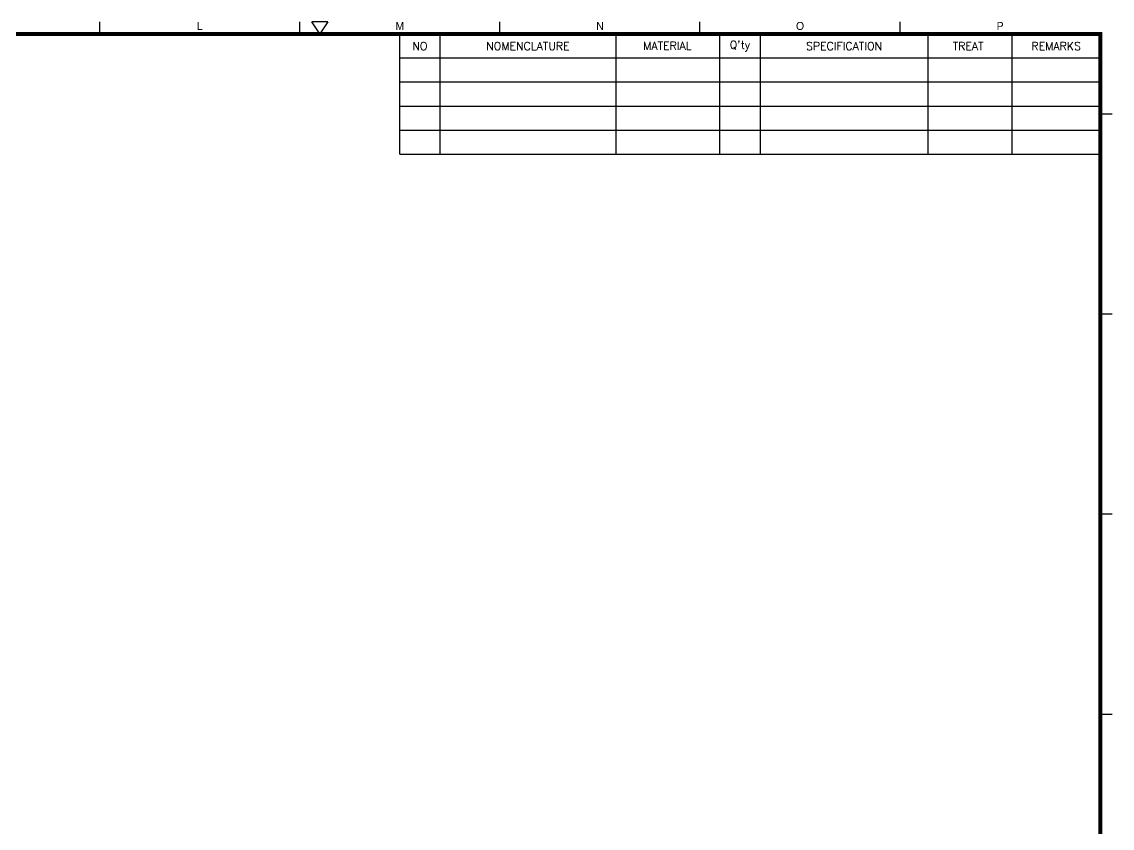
# Model space of a CAD drawing. Header units: millimetres. Extents: x 5329 to 6973, y -914 to -356.
# Drawn here: x 5863.4 to 6135.9, y -558.8 to -357.3 of the extents above; entities that cross this region are included whole.
import ezdxf
from ezdxf.enums import TextEntityAlignment as Align

# ---------------------------------------------------------------- set-up
doc = ezdxf.new("R2010")
doc.units = ezdxf.units.MM
doc.layers.get('0').update_dxf_attribs({"linetype": 'CONTINUOUS'})
doc.styles.add('SIM', font='simplex')
doc.styles.get("Standard").update_dxf_attribs({"font": 'gulim.ttc', "width": 0.8, "height": 2})

msp = doc.modelspace()

# ---------------------------------------------------------------- linework, layer by layer
for p, q in [((5882.88, -360.33), (5882.88, -357.33)), ((5932.88, -360.33), (5932.88, -357.33)), ((5937.88, -360.33), (5935.88, -357.33)), ((5939.88, -357.33), (5935.88, -357.33)), ((5939.88, -357.33), (5937.88, -360.33)), ((5982.88, -360.33), (5982.88, -357.33)), ((6032.88, -360.33), (6032.88, -357.33)), ((6082.88, -360.33), (6082.88, -357.33)), ((6082.88, -360.33), (6082.88, -357.33)), ((5957.88, -390.33), (5957.88, -360.33)), ((5967.88, -360.33), (5967.88, -390.33)), ((6011.88, -360.33), (6011.88, -390.33)), ((6037.88, -390.33), (6037.88, -360.33)), ((6047.88, -360.33), (6047.88, -390.33)), ((6089.88, -390.33), (6089.88, -360.33)), ((6110.88, -390.33), (6110.88, -360.33)), ((5957.88, -366.33), (6132.88, -366.33)), ((5957.88, -372.33), (6132.88, -372.33)), ((5957.88, -378.33), (6132.88, -378.33)), ((6135.88, -380.33), (6132.88, -380.33)), ((5957.88, -384.33), (6132.88, -384.33)), ((5957.88, -390.33), (6132.88, -390.33)), ((6135.88, -430.33), (6132.88, -430.33)), ((6135.88, -480.33), (6132.88, -480.33)), ((6135.88, -530.33), (6132.88, -530.33))]:
    msp.add_line(p, q)
at = {"const_width": 1}
msp.add_lwpolyline([(6132.88, -360.33), (5332.88, -360.33), (5332.88, -910.33), (6132.88, -910.33)], close=True, dxfattribs=at)

# ---------------------------------------------------------------- texts
for s, p in [('L', (5907.88, -358.33)), ('M', (5957.88, -358.33)), ('N', (6007.88, -358.33)), ('O', (6057.88, -358.33)), ('P', (6107.88, -358.33))]:
    msp.add_text(s, height=2).set_placement(p, align=Align.MIDDLE)
at = {"style": 'SIM'}
for s, p in [('NO', (5962.88, -363.36)), ('NOMENCLATURE', (5989.88, -363.36)), ("Q'ty", (6042.88, -363.36)), ('SPECIFICATION', (6068.88, -363.36)), ('TREAT', (6099.88, -363.36)), ('REMARKS', (6121.88, -363.36))]:
    msp.add_text(s, height=2, dxfattribs=at).set_placement(p, align=Align.MIDDLE)
msp.add_text('MATERIAL', height=2, dxfattribs=at).set_placement((6024.73, -364.29), align=Align.CENTER)

doc.saveas('drawing.dxf')
